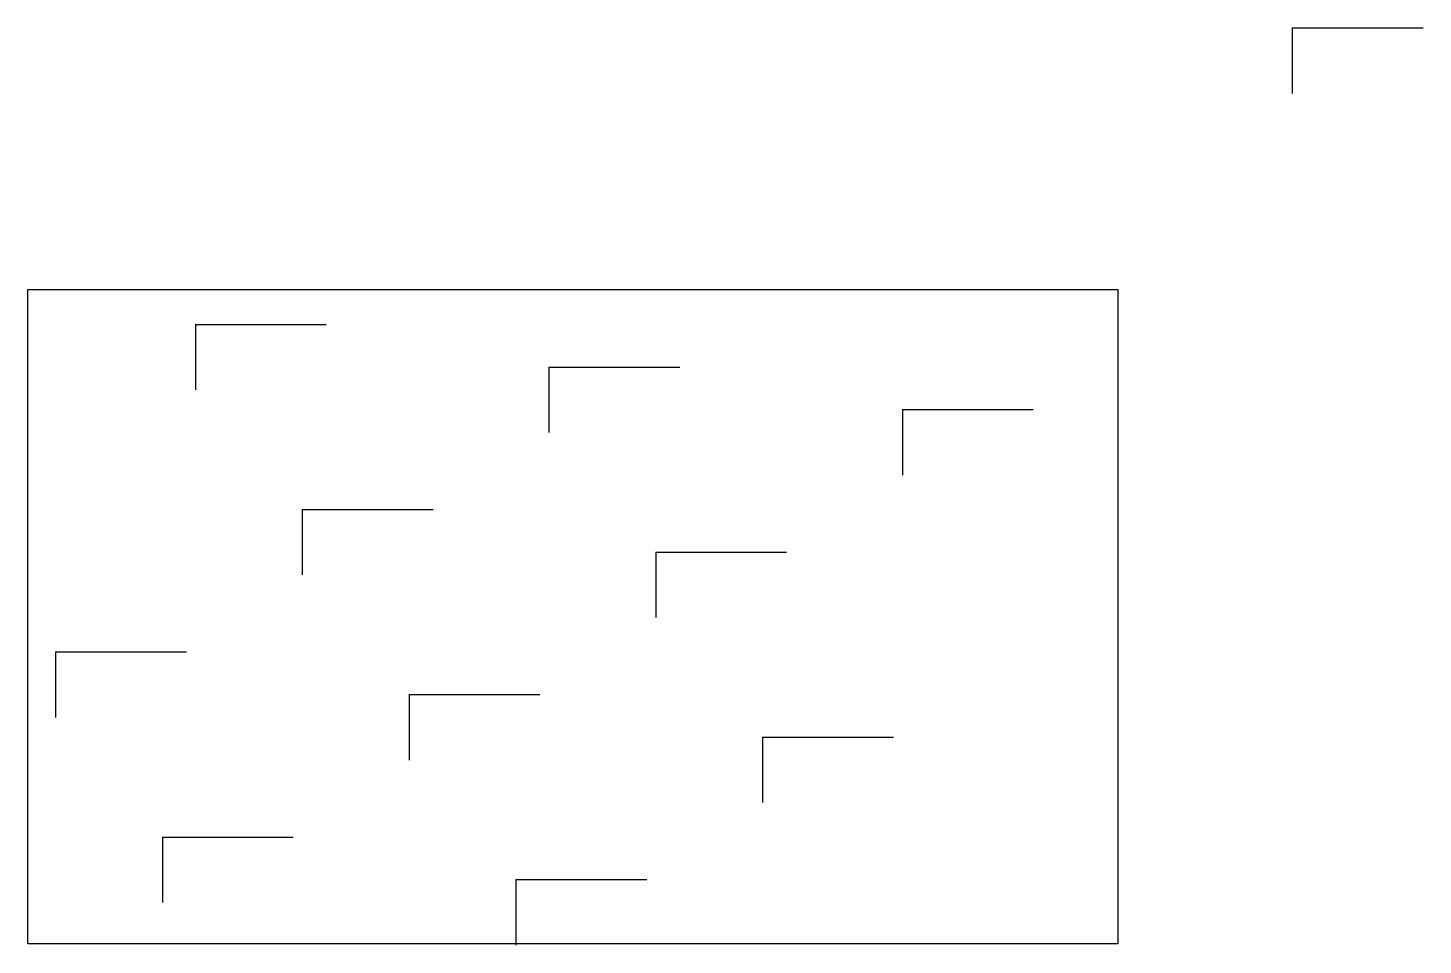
# Model space of a CAD drawing. Units: millimetres at full size, sheet at 1:100. Extents: x -15551 to 23633, y -15770 to 9980.
import ezdxf

# ---------------------------------------------------------------- set-up
doc = ezdxf.new("R2010")
doc.units = ezdxf.units.MM
doc.header["$LTSCALE"] = 100
doc.layers.add('0-0', color=7, linetype='Continuous')

msp = doc.modelspace()

# ---------------------------------------------------------------- linework, layer by layer
at = {"layer": '0-0'}
for p, q in [((19959.2, 9979.6), (23632.7, 9979.6)), ((19959.2, 9979.6), (19959.2, 8142.9)), ((-10846.6, 1655.3), (-7173.1, 1655.3)), ((-10846.6, 1655.3), (-10846.6, -181.4)), ((-918.4, 459.2), (2755.1, 459.2)), ((-918.4, 459.2), (-918.4, -1377.6)), ((9009.8, -737), (12683.3, -737)), ((9009.8, -737), (9009.8, -2573.7)), ((-7846.6, -3540.8), (-4173.1, -3540.8)), ((-7846.6, -3540.8), (-7846.6, -5377.6)), ((2081.6, -4737), (5755.1, -4737)), ((2081.6, -4737), (2081.6, -6573.7)), ((-14774.8, -7540.8), (-11101.3, -7540.8)), ((-14774.8, -7540.8), (-14774.8, -9377.6)), ((-4846.6, -8737), (-1173.1, -8737)), ((-4846.6, -8737), (-4846.6, -10573.7)), ((5081.6, -9933.1), (8755.1, -9933.1)), ((5081.6, -9933.1), (5081.6, -11769.9)), ((-11774.8, -12737), (-8101.3, -12737)), ((-11774.8, -12737), (-11774.8, -14573.7)), ((-1846.6, -13933.1), (1826.9, -13933.1)), ((-1846.6, -13933.1), (-1846.6, -15769.9))]:
    msp.add_line(p, q, dxfattribs=at)
msp.add_lwpolyline([(-15551, 2632.7), (15061.2, 2632.7), (15061.2, -15734.7), (-15551, -15734.7)], close=True, dxfattribs=at)

doc.saveas('drawing.dxf')
